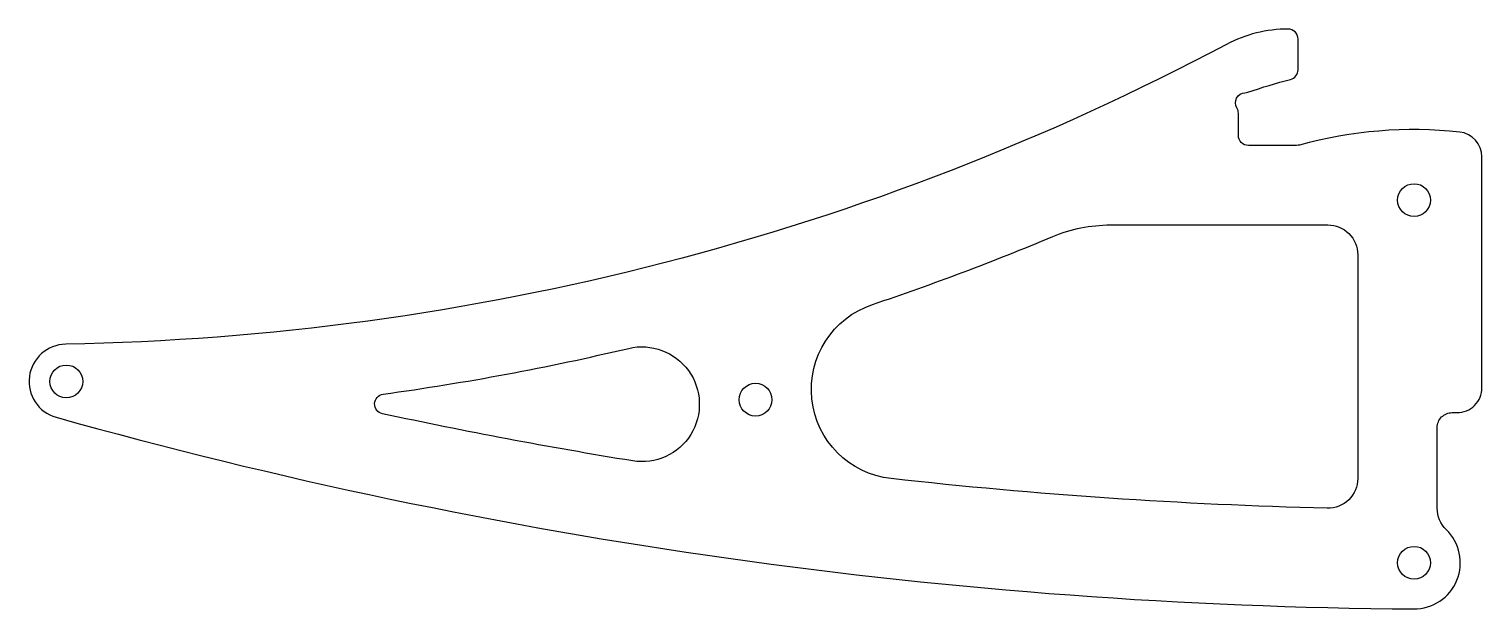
# Model space of a CAD drawing. Header units: millimetres. Extents: x -123 to 23, y -47 to 12.
import ezdxf

# ---------------------------------------------------------------- set-up
doc = ezdxf.new("R2010")
doc.units = ezdxf.units.MM

msp = doc.modelspace()

# ---------------------------------------------------------------- linework, layer by layer
for points in [[(16.64, -46.65, 0.676264), (19.91, -38.66, -0.202775), (19, -36.51), (19, -28.39, -0.414214), (20.5, -26.89), (21, -26.89, 0.414214), (23.5, -24.39), (23.5, -1.14, 0.38363), (21.26, 1.35, 0.093654), (5.13, 0.04, -0.067098), (4.86, 0), (0, 0, -0.414214), (-1, 1), (-1, 3.25, 0.137871), (-1.15, 3.78, -0.571366), (-0.34, 5.3, 0.074375), (-0.04, 5.35, -0.022344), (4.25, 6.65, 0.342741), (5, 7.62), (5, 10.71, 0.414214), (4, 11.71, 0.122648), (-2.19, 10.17, -0.118221), (-118.98, -20, 0.864292), (-119.93, -27.36, 0.066544)], [(7.93, -36.51, -0.021545), (-35.94, -33.53, -0.802975), (-37.82, -16.01, 0.018056), (-19.68, -9.17, -0.099526), (-13.88, -8), (8, -8, -0.414214), (11, -11), (11, -33.51, -0.421448)], [(-87.11, -27, -0.839089), (-87.04, -25.03, 0.023616), (-62.34, -20.42, -1.219015), (-61.94, -31.75, -0.012504)]]:
    msp.add_lwpolyline(points, format="xyb", close=True)
for centre in [(16.67, -5.5), (-118.92, -23.75), (-49.58, -25.59), (16.67, -42)]:
    msp.add_circle(centre, 1.65)

doc.saveas('drawing.dxf')
